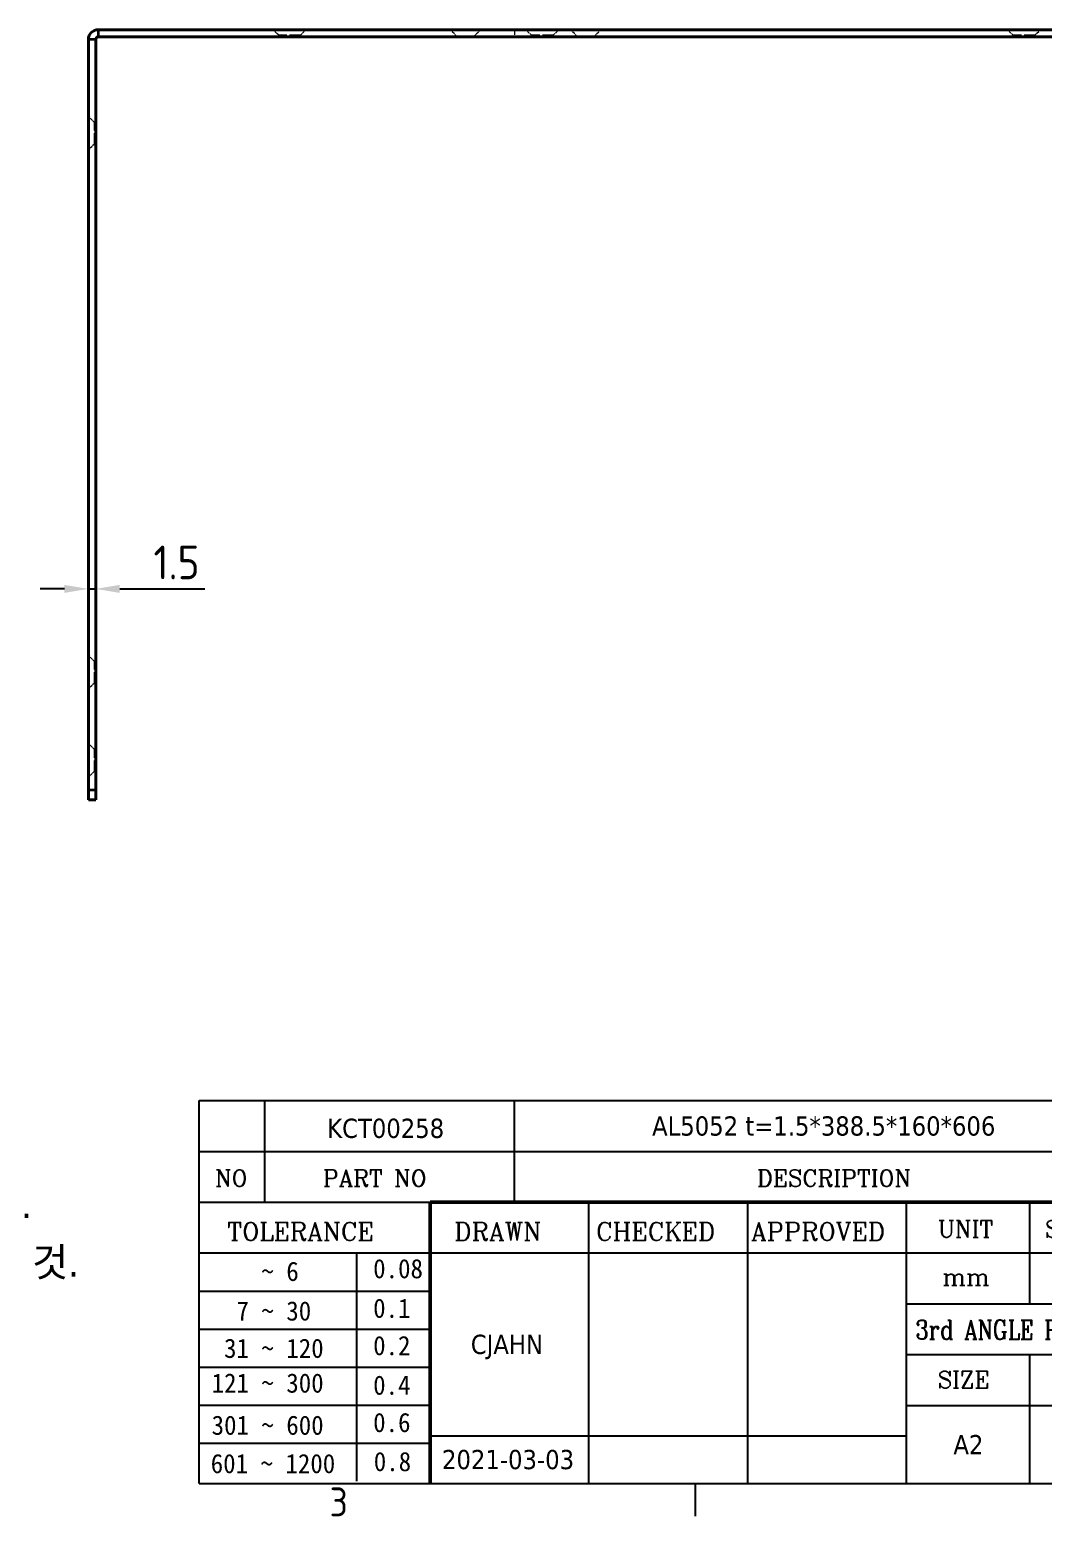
# Model space of a CAD drawing. Header units: millimetres. Extents: x 0 to 1188, y 0 to 840.
# Drawn here: x 752.8 to 963.3, y 13.2 to 322 of the extents above; entities that cross this region are included whole.
import ezdxf
from ezdxf.enums import TextEntityAlignment as Align

# ---------------------------------------------------------------- set-up
doc = ezdxf.new("R2010")
doc.units = ezdxf.units.MM
doc.header["$LTSCALE"] = 2
doc.linetypes.add('DASHED', pattern=[0.2067, 0.1654, -0.0413])
doc.layers.get('0').update_dxf_attribs({"color": 3, "lineweight": 25})
for name, color, linetype, lineweight in [('가려진 것(ISO)', 2, 'DASHED', 18), ('가시적인 것(ISO)', 3, 'Continuous', 40), ('가시적인 좁은 것(ISO)', 3, 'Continuous', 35), ('경계(ISO)', 7, 'Continuous', 25), ('기호(ISO)', 5, 'Continuous', 25), ('제목(ISO)', 5, 'Continuous', 50), ('치수(ISO)', 2, 'Continuous', 25), ('해치(ISO)', 7, 'Continuous', 18)]:
    doc.layers.add(name, color=color, linetype=linetype, lineweight=lineweight)
doc.styles.add('HAN_291', font='')
doc.styles.add('HAN_370', font='', dxfattribs={"width": 2})
doc.styles.add('ISO Proportional', font='arial.ttf')
doc.styles.add('RC_284', font='ROMANC.shx')
doc.styles.add('RC_287', font='ROMANC.shx')
doc.styles.add('RC_292', font='ROMANC.shx')
doc.styles.add('ROMANT_294', font='romant.shx')
doc.styles.add('문자 텍스트_PSTEK_POSCO', font='isocp.shx')
doc.styles.add('치수 텍스트_PSTEK_POSCO', font='isocp.shx')
doc.styles.add('텍스트 스타일198', font='tahoma.ttf')
doc.styles.add('텍스트 스타일333', font='ROMANC.shx', dxfattribs={"width": 0.800000011920929})
doc.styles.get('HAN_291').set_extended_font_data('GulimChe')
doc.styles.get('HAN_370').set_extended_font_data('GulimChe')
doc.dimstyles.new('치수_PSTEK_POSCO', dxfattribs={"dimscale": 2, "dimtxt": 3.5, "dimasz": 2.5, "dimexe": 2, "dimexo": 2.5, "dimgap": 1, "dimtad": 1, "dimrnd": 1e-08, "dimdsep": 46, "dimtxsty": '치수 텍스트_PSTEK_POSCO', "dimcen": 0.09, "dimdle": 10, "dimclrd": 7, "dimclre": 7, "dimclrt": 2, "dimadec": 1, "dimazin": 2, "dimtfac": 1, "dimtmove": 0, "dimatfit": 3, "dimfxl": 0, "dimtolj": 1, "dimlwd": -1, "dimlwe": -1, "dimarcsym": 0})

# ---------------------------------------------------------------- blocks, each defined once
blk = doc.blocks.new('경계 Default Border')
at = {"layer": '경계(ISO)'}
blk.add_line((445.4999923706055, 10), (445.4999923706055, 6.599999666213989), dxfattribs=at)
at = {"layer": '경계(ISO)', "color": 2, "insert": (407.5435395229536, 6.57139439638704), "char_height": 3.00000011920929, "attachment_point": 7, "style": '문자 텍스트_PSTEK_POSCO'}
blk.add_mtext('3', dxfattribs=at)
blk = doc.blocks.new('제목 블록 PSTEK')
for color, points in [(252, [(317.2195697678507, 17.0593801673321), (322.0326348870767, 21.62682475217465), (322.2781991042243, 21.94392121864296), (317.0471853425802, 16.97985676345368), (318.7512090904202, 16.1899260703855), (316.0018030350395, 12.71868385740789), (316.3356552234328, 13.00206718743325), (318.9235935156908, 16.2694494742633)]), (5, [(321.6183518841322, 17.4193704504104), (319.5281351041078, 18.24969419629727), (322.4505835294948, 22.02344462252142), (317.2195697678507, 17.0593801673321), (318.9235935156908, 16.2694494742633), (316.1741874603099, 12.79820726128571)]), (1, [(324.4839107253602, 19.60711530335299), (325.2419748254881, 19.60711530335299), (325.2419748254881, 20.25857663940324), (321.2266040451076, 20.25857663940324), (321.2266040451076, 19.60711530335299), (321.9846681452406, 19.60711530335299), (321.9846681452406, 15.3430047401139), (324.4839107253602, 15.3430047401139)]), (252, [(324.6615819988275, 19.45905590879572), (325.4196460989604, 19.45905590879572), (325.4196460989604, 20.11051724484596), (325.2419748254881, 20.11051724484596), (325.2419748254881, 19.60711530335299), (324.4839107253602, 19.60711530335299), (324.4839107253602, 15.3430047401139), (322.1623394187076, 15.3430047401139), (322.1623394187076, 15.19494534555726), (324.6615819988275, 15.19494534555726)]), (1, [(329.2277337269622, 20.25857663940324), (325.65654113025, 20.25857663940324), (325.65654113025, 15.3430047401139), (329.3580259941756, 15.3430047401139), (329.3580259941756, 15.9944660761648), (328.1137701654877, 15.9944660761648), (328.1137701654877, 17.56360607323003), (329.2277337269622, 17.56360607323003), (329.2277337269622, 18.25543873810179), (328.1137701654877, 18.25543873810179), (328.1137701654877, 19.60711530335299), (329.2277337269622, 19.60711530335299)]), (252, [(328.2914414389548, 19.45905590879572), (329.4054050004294, 19.45905590879572), (329.4054050004294, 20.11051724484596), (329.2277337269622, 20.11051724484596), (329.2277337269622, 19.60711530335299), (328.1137701654877, 19.60711530335299), (328.1137701654877, 18.25543873810179), (328.2914414389548, 18.25543873810179)]), (1, [(332.3312149849806, 20.25857663940324), (329.8592894925411, 20.25857663940324), (329.8592894925411, 15.3430047401139), (332.3312149849806, 15.3430047401139), (332.3312149849806, 17.4318630164523), (333.0701931098801, 15.3430047401139), (335.4855464857051, 15.3430047401139), (334.2514536401189, 19.30614745124769), (335.4379594596742, 20.25857663940324), (334.3071782107978, 20.25857663940324), (332.3312149849806, 18.99741471888304)]), (252, [(332.5088862584528, 20.1105172448466), (332.3312149849806, 20.1105172448466), (332.3312149849806, 18.99741471888368), (332.5088862584528, 19.11081371413894)]), (252, [(335.6156307331414, 20.11051724484596), (335.2535118015555, 20.11051724484596), (334.2514536401189, 19.30614745124769), (335.4855464857051, 15.3430047401139), (333.1954852176545, 15.3430047401139), (333.2478643833523, 15.19494534555726), (335.6632177591723, 15.19494534555726), (334.4291249135862, 19.15808805669106)]), (252, [(321.9846681452406, 19.60711530335299), (321.4042753185749, 19.60711530335299), (321.4042753185749, 19.45905590879572), (321.9846681452406, 19.45905590879572)]), (252, [(328.2914414389548, 17.41554667867274), (329.4054050004294, 17.41554667867274), (329.4054050004294, 18.10737934354514), (329.2277337269622, 18.10737934354514), (329.2277337269622, 17.56360607323003), (328.1137701654877, 17.56360607323003), (328.1137701654877, 15.9944660761648), (328.2914414389548, 15.9944660761648)]), (252, [(332.5088862584528, 16.92964231796647), (332.3312149849806, 17.43186301645164), (332.3312149849806, 15.3430047401139), (330.0369607660135, 15.3430047401139), (330.0369607660135, 15.19494534555726), (332.5088862584528, 15.19494534555726)]), (252, [(329.5356972676428, 15.8464066816075), (329.3580259941756, 15.8464066816075), (329.3580259941756, 15.3430047401139), (325.8342124037171, 15.3430047401139), (325.8342124037171, 15.19494534555726), (329.5356972676428, 15.19494534555726)])]:
    blk.add_hatch(color=color).paths.add_polyline_path(points)
h = blk.add_hatch(color=1)
edge = h.paths.add_edge_path(flags=0)
edge.add_line((314.2242174273352, 19.60711530335299), (314.2242174273352, 17.00126995915134))
edge.add_line((314.2242174273352, 17.00126995915134), (314.3485873187598, 17.00126995915134))
edge.add_arc((314.3485873187598, 17.6527312952023), 0.6514613360509371, 270, 360)
edge.add_line((315.0000486548106, 17.6527312952023), (315.0000486548106, 18.95565396730211))
edge.add_arc((314.3485873187598, 18.95565396730212), 0.6514613360508712, 0, 90)
edge.add_line((314.3485873187598, 19.60711530335299), (314.2242174273352, 19.60711530335299))
edge = h.paths.add_edge_path()
edge.add_arc((314.9847713324306, 18.28938669179658), 1.969189947606664, 269.9999999999959, 450)
edge.add_line((314.9847713324306, 20.25857663940318), (311.7664314776902, 20.25857663940324))
edge.add_line((311.7664314776902, 20.25857663940324), (311.7664314776902, 15.3430047401139))
edge.add_line((311.7664314776902, 15.3430047401139), (314.2242174273352, 15.3430047401139))
edge.add_line((314.2242174273352, 15.3430047401139), (314.2242174273352, 16.32019674418991))
edge.add_line((314.2242174273352, 16.32019674418991), (314.9847713324307, 16.32019674418991))
h = blk.add_hatch(color=252)
edge = h.paths.add_edge_path()
edge.add_arc((314.9847713324309, 18.28938669179657), 1.969189947606666, 270, 406.8278729790604)
edge.add_arc((315.1624426058984, 18.1413272972396), 1.969189947606962, -90, 53.560984836317004, ccw=False)
edge.add_line((315.1624426058984, 16.17213734963263), (314.4018887008024, 16.17213734963263))
edge.add_line((314.4018887008024, 16.17213734963263), (314.4018887008024, 15.19494534555726))
edge.add_line((314.4018887008024, 15.19494534555726), (311.9441027511573, 15.19494534555726))
edge.add_line((311.9441027511573, 15.19494534555726), (311.9441027511573, 15.3430047401139))
edge.add_line((311.9441027511573, 15.3430047401139), (314.2242174273352, 15.3430047401139))
edge.add_line((314.2242174273352, 15.3430047401139), (314.2242174273352, 16.32019674418991))
edge.add_line((314.2242174273352, 16.32019674418991), (314.9847713324309, 16.32019674418991))
h = blk.add_hatch(color=252)
edge = h.paths.add_edge_path()
edge.add_line((314.4018887008024, 19.45905590879572), (314.5262585922315, 19.45905590879572))
edge.add_arc((314.5262585922314, 18.80759457274939), 0.6514613360463194, 60.4189348879147, 90.00000000000318, ccw=False)
edge.add_arc((314.3485873187602, 18.95565396730057), 0.6514613360524251, 39.96992292766206, 90.00000000009999)
edge.add_line((314.3485873187591, 19.60711530335307), (314.2242174273352, 19.60711530335298))
edge.add_line((314.2242174273352, 19.60711530335299), (314.2242174273352, 17.00126995915134))
edge.add_line((314.2242174273352, 17.00126995915134), (314.3485873187591, 17.00126995915134))
edge.add_arc((314.3485873187568, 17.652731295233), 0.6514613360816299, 270.0000000002, 274.6930825552478)
edge.add_line((314.4018887008024, 17.0034541317032), (314.4018887008024, 19.45905590879572))
at = {"layer": '해치(ISO)'}
h = blk.add_hatch(color=140, dxfattribs=at)
edge = h.paths.add_edge_path()
edge.add_ellipse((330.3660919371412, 20.15576403068321), major_axis=(9.100907360794343, 0), ratio=0.4069904968023172, start_angle=301.3098473703837, end_angle=507.7436900681698)
edge.add_ellipse((331.5340919371412, 20.4634168429492), major_axis=(-9.82350664112931, 0), ratio=0.3942600559756514, start_angle=111.51207141178469, end_angle=334.47025347086895, ccw=False)
edge.add_line((335.1363447531188, 16.8601935978785), (335.0955236905705, 16.99119398620872))
at = {"color": 180}
for p, q in [((182.475792979055, 11.79100474011392), (182.4757929790549, 51.56524660363496)), ((182.4757929790549, 51.56524660363496), (372.4757929537551, 51.56524660363496)), ((189.2651435055721, 51.56524660363496), (189.2651435055722, 41.00524660363494)), ((215.2152739891528, 41.00524660363494), (215.2152739891528, 51.56524660363496)), ((280.8758854511282, 51.56524660363496), (280.8758854511282, 41.00524660363494)), ((310.0881549537552, 51.56524660363496), (310.0881549537553, 41.00524660363494)), ((316.9044520275131, 51.56524660363496), (316.9044520275127, 41.00524660363494)), ((338.4566026226726, 51.56524660363496), (338.4566026226727, 41.00524660363494)), ((372.4757929537551, 51.56524660363496), (372.4757929537551, 11.79100474011389)), ((182.475792979055, 46.2852466036349), (372.4757929537551, 46.28524660363492)), ((182.475792979055, 41.00524660363493), (206.451475290024, 41.00524660363493)), ((222.9401812389276, 11.79100474011392), (222.9401812389276, 41.00524660363494)), ((239.4288871878316, 11.79100474011392), (239.4288871878316, 41.00524660363494)), ((255.9175931367356, 11.79100474011392), (255.9175931367356, 41.00524660363494)), ((268.6918866058747, 41.00524660363494), (268.6918866058747, 30.44524660363498)), ((280.8758854511282, 41.00524660363494), (280.8758854511282, 25.16524660363502)), ((310.088154953755, 41.00524660363494), (310.088154953755, 11.79100474011392)), ((182.475792979055, 35.72524660363497), (206.451475290024, 35.72524660363497)), ((198.8621818849491, 12.02524660363491), (198.8621818849491, 35.72524660363497)), ((206.451475290024, 35.72524660363497), (372.4757929537551, 35.72524660363497)), ((182.475792979055, 31.77524660363492), (206.451475290024, 31.77524660363492)), ((255.917593136736, 30.44524660363498), (372.4757929537552, 30.44524660363501)), ((182.475792979055, 27.82524660363487), (206.451475290024, 27.82524660363487)), ((255.9175931367359, 25.16524660363502), (372.4757929537552, 25.165246603635)), ((268.6918866058744, 25.16524660363502), (268.6918866058744, 11.79100474011392)), ((182.475792979055, 23.87524660363505), (206.451475290024, 23.87524660363505)), ((182.475792979055, 19.92524660363478), (206.451475290024, 19.92524660363478)), ((255.9175931367359, 19.88524660363481), (310.0881549537553, 19.88524660363481)), ((182.475792979055, 15.97524660363496), (206.451475290024, 15.97524660363496)), ((206.451475290024, 16.74100474011396), (255.9175931367359, 16.74100474011396)), ((182.475792979055, 11.79100474011392), (372.4757929537551, 11.79100474011389))]:
    blk.add_line(p, q, dxfattribs=at)
at = {"color": 7, "lineweight": 50}
for p, q in [((206.4514752900237, 11.79100474011392), (206.4514752900237, 41.00524660363494)), ((206.451475290024, 41.00524660363494), (372.4757929537551, 41.00524660363496))]:
    blk.add_line(p, q, dxfattribs=at)
at = {"color": 7}
for p, q in [((322.2781991042243, 21.94392121864296), (317.0471853425802, 16.97985676345368)), ((322.4505835294948, 22.02344462252142), (317.2195697678507, 17.0593801673321)), ((317.2195697678507, 17.0593801673321), (322.0326348870767, 21.62682475217465)), ((319.5281351041078, 18.24969419629727), (322.4505835294948, 22.02344462252142)), ((322.0326348870767, 21.62682475217465), (322.2781991042243, 21.94392121864296)), ((311.7664314776902, 20.25900474011391), (311.7664314776902, 15.34300474011391)), ((314.9847713324309, 20.25857663940324), (311.7664314776902, 20.25857663940324)), ((314.9847713324309, 20.25857663940324), (311.7664314776902, 20.25857663940324)), ((311.7664314776902, 20.25857663940324), (311.7664314776902, 15.3430047401139)), ((325.2419748254881, 20.25857663940324), (321.2266040451076, 20.25857663940324)), ((321.2266040451076, 20.25857663940324), (321.2266040451076, 19.60711530335299)), ((325.2419748254881, 20.25857663940324), (321.2266040451076, 20.25857663940324)), ((321.2266040451076, 20.25857663940324), (321.2266040451076, 19.60711530335299)), ((325.2419748254881, 19.60711530335299), (325.2419748254881, 20.25857663940324)), ((325.2419748254881, 19.60711530335299), (325.2419748254881, 20.25857663940324)), ((325.4196460989604, 20.11051724484596), (325.2419748254881, 20.11051724484596)), ((325.2419748254881, 20.11051724484596), (325.2419748254881, 19.60711530335299)), ((325.4196460989604, 19.45905590879572), (325.4196460989604, 20.11051724484596)), ((329.2277337269622, 20.25857663940324), (325.65654113025, 20.25857663940324)), ((325.65654113025, 20.25857663940324), (325.65654113025, 15.3430047401139)), ((325.65654113025, 20.25857663940324), (325.65654113025, 15.3430047401139)), ((329.2277337269622, 20.25857663940324), (325.65654113025, 20.25857663940324)), ((329.2277337269622, 19.60711530335299), (329.2277337269622, 20.25857663940324)), ((329.2277337269622, 19.60711530335299), (329.2277337269622, 20.25857663940324)), ((329.4054050004294, 20.11051724484596), (329.2277337269622, 20.11051724484596)), ((329.2277337269622, 20.11051724484596), (329.2277337269622, 19.60711530335299)), ((329.4054050004294, 19.45905590879572), (329.4054050004294, 20.11051724484596)), ((332.3312149849806, 20.25857663940324), (329.8592894925411, 20.25857663940324)), ((329.8592894925411, 20.25857663940324), (329.8592894925411, 15.3430047401139)), ((329.8592894925411, 20.25857663940324), (329.8592894925411, 15.3430047401139)), ((332.3312149849806, 20.25857663940324), (329.8592894925411, 20.25857663940324)), ((334.3071782107978, 20.25857663940324), (332.3312149849806, 18.99741471888304)), ((332.3312149849806, 18.99741471888304), (332.3312149849806, 20.25857663940324)), ((334.3071782107978, 20.25857663940324), (332.3312149849806, 18.99741471888304)), ((332.3312149849806, 18.99741471888304), (332.3312149849806, 20.25857663940324)), ((332.5088862584528, 20.1105172448466), (332.3312149849806, 20.1105172448466)), ((332.3312149849806, 20.1105172448466), (332.3312149849806, 18.99741471888368)), ((332.5088862584528, 19.11081371413894), (332.5088862584528, 20.1105172448466)), ((334.2514536401189, 19.30614745124769), (335.4379594596742, 20.25857663940324)), ((334.2514536401189, 19.30614745124769), (335.4379594596742, 20.25857663940324)), ((335.2535118015555, 20.11051724484596), (334.2514536401189, 19.30614745124769)), ((335.4379594596742, 20.25857663940324), (334.3071782107978, 20.25857663940324)), ((335.4379594596742, 20.25857663940324), (334.3071782107978, 20.25857663940324)), ((334.4291249135862, 19.15808805669104), (335.6156307331414, 20.11051724484596)), ((335.6156307331414, 20.11051724484596), (335.2535118015555, 20.11051724484596)), ((314.2242174273352, 17.00126995915134), (314.2242174273352, 19.60711530335299)), ((314.2242174273352, 19.60711530335299), (314.3485873187591, 19.60711530335299)), ((314.3485873187591, 19.60711530335299), (314.2242174273352, 19.60711530335299)), ((314.2242174273352, 19.60711530335299), (314.2242174273352, 17.00126995915134)), ((314.2242174273352, 17.00126995915134), (314.2242174273352, 19.60711530335299)), ((314.2242174273352, 19.60711530335299), (314.3485873187591, 19.60711530335299)), ((314.4018887008024, 19.45905590879572), (314.5262585922314, 19.45905590879572)), ((314.4018887008024, 17.0034541317032), (314.4018887008024, 19.45905590879572)), ((315.0000486548106, 18.95565396730275), (315.0000486548106, 17.65273129520161)), ((315.0000486548106, 18.95565396730275), (315.0000486548106, 17.65273129520161)), ((321.2266040451076, 19.60711530335299), (321.9846681452406, 19.60711530335299)), ((321.2266040451076, 19.60711530335299), (321.9846681452406, 19.60711530335299)), ((321.4042753185749, 19.60711530335299), (321.4042753185749, 19.45905590879572)), ((321.9846681452406, 19.60711530335299), (321.4042753185749, 19.60711530335299)), ((321.4042753185749, 19.45905590879572), (321.9846681452406, 19.45905590879572)), ((321.9846681452406, 19.60711530335299), (321.9846681452406, 15.3430047401139)), ((321.9846681452406, 19.45905590879572), (321.9846681452406, 19.60711530335299)), ((321.9846681452406, 19.60711530335299), (321.9846681452406, 15.3430047401139)), ((324.4839107253602, 19.60711530335299), (325.2419748254881, 19.60711530335299)), ((324.4839107253602, 15.3430047401139), (324.4839107253602, 19.60711530335299)), ((325.2419748254881, 19.60711530335299), (324.4839107253602, 19.60711530335299)), ((324.4839107253602, 19.60711530335299), (324.4839107253602, 15.3430047401139)), ((324.4839107253602, 19.60711530335299), (325.2419748254881, 19.60711530335299)), ((324.4839107253602, 15.3430047401139), (324.4839107253602, 19.60711530335299)), ((324.6615819988275, 19.45905590879572), (325.4196460989604, 19.45905590879572)), ((324.6615819988275, 15.19494534555726), (324.6615819988275, 19.45905590879572)), ((328.1137701654877, 18.25543873810179), (328.1137701654877, 19.60711530335299)), ((328.1137701654877, 19.60711530335299), (329.2277337269622, 19.60711530335299)), ((329.2277337269622, 19.60711530335299), (328.1137701654877, 19.60711530335299)), ((328.1137701654877, 19.60711530335299), (328.1137701654877, 18.25543873810179)), ((328.1137701654877, 18.25543873810179), (328.1137701654877, 19.60711530335299)), ((328.1137701654877, 19.60711530335299), (329.2277337269622, 19.60711530335299)), ((328.2914414389548, 18.25543873810179), (328.2914414389548, 19.45905590879572)), ((328.2914414389548, 19.45905590879572), (329.4054050004294, 19.45905590879572)), ((332.3312149849806, 18.99741471888368), (332.5088862584528, 19.11081371413894)), ((335.4855464857051, 15.3430047401139), (334.2514536401189, 19.30614745124769)), ((334.2514536401189, 19.30614745124769), (335.4855464857051, 15.3430047401139)), ((335.4855464857051, 15.3430047401139), (334.2514536401189, 19.30614745124769)), ((335.6632177591723, 15.19494534555726), (334.4291249135862, 19.15808805669104)), ((314.3485873187591, 17.00126995915134), (314.2242174273352, 17.00126995915134)), ((314.2242174273352, 17.00126995915134), (314.3485873187591, 17.00126995915134)), ((314.3485873187591, 17.00126995915134), (314.2242174273352, 17.00126995915134)), ((316.1741874603099, 12.79820726128571), (321.6183518841322, 17.4193704504104)), ((318.9235935156908, 16.2694494742633), (317.2195697678507, 17.0593801673321)), ((317.2195697678507, 17.0593801673321), (318.9235935156908, 16.2694494742633)), ((321.6183518841322, 17.4193704504104), (319.5281351041078, 18.24969419629727)), ((329.2277337269622, 18.25543873810179), (328.1137701654877, 18.25543873810179)), ((328.1137701654877, 18.25543873810179), (328.2914414389548, 18.25543873810179)), ((329.2277337269622, 18.25543873810179), (328.1137701654877, 18.25543873810179)), ((328.1137701654877, 17.56360607323003), (329.2277337269622, 17.56360607323003)), ((328.1137701654877, 15.9944660761648), (328.1137701654877, 17.56360607323003)), ((329.2277337269622, 17.56360607323003), (328.1137701654877, 17.56360607323003)), ((328.1137701654877, 17.56360607323003), (328.1137701654877, 15.9944660761648)), ((328.1137701654877, 17.56360607323003), (329.2277337269622, 17.56360607323003)), ((328.1137701654877, 15.9944660761648), (328.1137701654877, 17.56360607323003)), ((328.2914414389548, 15.9944660761648), (328.2914414389548, 17.41554667867274)), ((328.2914414389548, 17.41554667867274), (329.4054050004294, 17.41554667867274)), ((329.2277337269622, 17.56360607323003), (329.2277337269622, 18.25543873810179)), ((329.2277337269622, 17.56360607323003), (329.2277337269622, 18.25543873810179)), ((329.4054050004294, 18.10737934354514), (329.2277337269622, 18.10737934354514)), ((329.2277337269622, 18.10737934354514), (329.2277337269622, 17.56360607323003)), ((329.4054050004294, 17.41554667867274), (329.4054050004294, 18.10737934354514)), ((332.3312149849806, 17.4318630164523), (333.0701931098801, 15.3430047401139)), ((332.3312149849806, 15.3430047401139), (332.3312149849806, 17.4318630164523)), ((332.5088862584528, 16.92964231796647), (332.3312149849806, 17.43186301645164)), ((332.3312149849806, 17.43186301645164), (332.3312149849806, 15.3430047401139)), ((332.3312149849806, 17.4318630164523), (333.0701931098801, 15.3430047401139)), ((332.3312149849806, 15.3430047401139), (332.3312149849806, 17.4318630164523)), ((345.0447381189468, 17.50375595811051), (344.9867755289346, 17.689895936919)), ((314.2242174273352, 16.32019674418991), (314.9847713324309, 16.32019674418991)), ((314.2242174273352, 15.3430047401139), (314.2242174273352, 16.32019674418991)), ((314.9847713324309, 16.32019674418991), (314.2242174273352, 16.32019674418991)), ((314.2242174273352, 16.32019674418991), (314.2242174273352, 15.3430047401139)), ((314.2242174273352, 16.32019674418991), (314.9847713324309, 16.32019674418991)), ((314.2242174273352, 15.3430047401139), (314.2242174273352, 16.32019674418991)), ((314.4018887008024, 16.17213734963263), (315.162442605898, 16.17213734963263)), ((314.4018887008024, 15.19494534555726), (314.4018887008024, 16.17213734963263)), ((318.7512090904202, 16.1899260703855), (316.0018030350395, 12.71868385740789)), ((318.9235935156908, 16.2694494742633), (316.1741874603099, 12.79820726128571)), ((316.3356552234328, 13.00206718743325), (318.9235935156908, 16.2694494742633)), ((317.0471853425802, 16.97985676345368), (318.7512090904202, 16.1899260703855)), ((329.3580259941756, 15.9944660761648), (328.1137701654877, 15.9944660761648)), ((328.1137701654877, 15.9944660761648), (328.2914414389548, 15.9944660761648)), ((329.3580259941756, 15.9944660761648), (328.1137701654877, 15.9944660761648)), ((329.3580259941756, 15.3430047401139), (329.3580259941756, 15.9944660761648)), ((329.3580259941756, 15.3430047401139), (329.3580259941756, 15.9944660761648)), ((329.5356972676428, 15.8464066816075), (329.3580259941756, 15.8464066816075)), ((329.3580259941756, 15.8464066816075), (329.3580259941756, 15.3430047401139)), ((329.5356972676428, 15.19494534555726), (329.5356972676428, 15.8464066816075)), ((332.5088862584528, 15.19494534555726), (332.5088862584528, 16.92964231796647)), ((311.7664314776902, 15.3430047401139), (314.2242174273352, 15.3430047401139)), ((311.7664314776902, 15.3430047401139), (314.2242174273352, 15.3430047401139)), ((314.2242174273352, 15.3430047401139), (311.9441027511573, 15.3430047401139)), ((311.9441027511573, 15.3430047401139), (311.9441027511573, 15.19494534555726)), ((311.9441027511573, 15.19494534555726), (314.4018887008024, 15.19494534555726)), ((321.9846681452406, 15.3430047401139), (324.4839107253602, 15.3430047401139)), ((321.9846681452406, 15.3430047401139), (324.4839107253602, 15.3430047401139)), ((324.4839107253602, 15.3430047401139), (322.1623394187076, 15.3430047401139)), ((322.1623394187076, 15.3430047401139), (322.1623394187076, 15.19494534555726)), ((322.1623394187076, 15.19494534555726), (324.6615819988275, 15.19494534555726)), ((325.65654113025, 15.3430047401139), (329.3580259941756, 15.3430047401139)), ((325.65654113025, 15.3430047401139), (329.3580259941756, 15.3430047401139)), ((329.3580259941756, 15.3430047401139), (325.8342124037171, 15.3430047401139)), ((325.8342124037171, 15.3430047401139), (325.8342124037171, 15.19494534555726)), ((325.8342124037171, 15.19494534555726), (329.5356972676428, 15.19494534555726)), ((329.8592894925411, 15.3430047401139), (332.3312149849806, 15.3430047401139)), ((329.8592894925411, 15.3430047401139), (332.3312149849806, 15.3430047401139)), ((332.3312149849806, 15.3430047401139), (330.0369607660135, 15.3430047401139)), ((330.0369607660135, 15.3430047401139), (330.0369607660135, 15.19494534555726)), ((330.0369607660135, 15.19494534555726), (332.5088862584528, 15.19494534555726)), ((333.0701931098801, 15.3430047401139), (335.4855464857051, 15.3430047401139)), ((333.0701931098801, 15.3430047401139), (335.4855464857051, 15.3430047401139)), ((335.4855464857051, 15.3430047401139), (333.1954852176545, 15.3430047401139)), ((333.1954852176545, 15.3430047401139), (333.2478643833523, 15.19494534555726)), ((333.2478643833523, 15.19494534555726), (335.6632177591723, 15.19494534555726)), ((316.0018030350395, 12.71868385740789), (316.3356552234328, 13.00206718743325))]:
    blk.add_line(p, q, dxfattribs=at)
at = {"color": 5}
for p, q in [((322.4505835294948, 22.02344462252142), (317.2195697678507, 17.0593801673321)), ((319.5281351041078, 18.24969419629727), (322.4505835294948, 22.02344462252142)), ((316.1741874603099, 12.79820726128571), (321.6183518841322, 17.4193704504104)), ((317.2195697678507, 17.0593801673321), (318.9235935156908, 16.2694494742633)), ((321.6183518841322, 17.4193704504104), (319.5281351041078, 18.24969419629727)), ((318.9235935156908, 16.2694494742633), (316.1741874603099, 12.79820726128571))]:
    blk.add_line(p, q, dxfattribs=at)
at = {"color": 1}
for p, q in [((314.9847713324309, 20.25857663940324), (311.7664314776902, 20.25857663940324)), ((311.7664314776902, 20.25857663940324), (311.7664314776902, 15.3430047401139)), ((325.2419748254881, 20.25857663940324), (321.2266040451076, 20.25857663940324)), ((321.2266040451076, 20.25857663940324), (321.2266040451076, 19.60711530335299)), ((325.2419748254881, 19.60711530335299), (325.2419748254881, 20.25857663940324)), ((329.2277337269622, 20.25857663940324), (325.65654113025, 20.25857663940324)), ((325.65654113025, 20.25857663940324), (325.65654113025, 15.3430047401139)), ((329.2277337269622, 19.60711530335299), (329.2277337269622, 20.25857663940324)), ((332.3312149849806, 20.25857663940324), (329.8592894925411, 20.25857663940324)), ((329.8592894925411, 20.25857663940324), (329.8592894925411, 15.3430047401139)), ((334.3071782107978, 20.25857663940324), (332.3312149849806, 18.99741471888304)), ((332.3312149849806, 18.99741471888304), (332.3312149849806, 20.25857663940324)), ((334.2514536401189, 19.30614745124769), (335.4379594596742, 20.25857663940324)), ((335.4379594596742, 20.25857663940324), (334.3071782107978, 20.25857663940324)), ((314.2242174273352, 17.00126995915134), (314.2242174273352, 19.60711530335299)), ((314.2242174273352, 19.60711530335299), (314.3485873187591, 19.60711530335299)), ((315.0000486548106, 18.95565396730275), (315.0000486548106, 17.65273129520161)), ((321.2266040451076, 19.60711530335299), (321.9846681452406, 19.60711530335299)), ((321.9846681452406, 19.60711530335299), (321.9846681452406, 15.3430047401139)), ((324.4839107253602, 19.60711530335299), (325.2419748254881, 19.60711530335299)), ((324.4839107253602, 15.3430047401139), (324.4839107253602, 19.60711530335299)), ((328.1137701654877, 18.25543873810179), (328.1137701654877, 19.60711530335299)), ((328.1137701654877, 19.60711530335299), (329.2277337269622, 19.60711530335299)), ((335.4855464857051, 15.3430047401139), (334.2514536401189, 19.30614745124769)), ((314.3485873187591, 17.00126995915134), (314.2242174273352, 17.00126995915134)), ((329.2277337269622, 18.25543873810179), (328.1137701654877, 18.25543873810179)), ((328.1137701654877, 17.56360607323003), (329.2277337269622, 17.56360607323003)), ((328.1137701654877, 15.9944660761648), (328.1137701654877, 17.56360607323003)), ((329.2277337269622, 17.56360607323003), (329.2277337269622, 18.25543873810179)), ((332.3312149849806, 17.4318630164523), (333.0701931098801, 15.3430047401139)), ((332.3312149849806, 15.3430047401139), (332.3312149849806, 17.4318630164523)), ((314.2242174273352, 16.32019674418991), (314.9847713324309, 16.32019674418991)), ((314.2242174273352, 15.3430047401139), (314.2242174273352, 16.32019674418991)), ((329.3580259941756, 15.9944660761648), (328.1137701654877, 15.9944660761648)), ((329.3580259941756, 15.3430047401139), (329.3580259941756, 15.9944660761648)), ((311.7664314776902, 15.3430047401139), (314.2242174273352, 15.3430047401139)), ((321.9846681452406, 15.3430047401139), (324.4839107253602, 15.3430047401139)), ((325.65654113025, 15.3430047401139), (329.3580259941756, 15.3430047401139)), ((329.8592894925411, 15.3430047401139), (332.3312149849806, 15.3430047401139)), ((333.0701931098801, 15.3430047401139), (335.4855464857051, 15.3430047401139))]:
    blk.add_line(p, q, dxfattribs=at)
at = {"color": 7}
for centre, radius, start, end in [((314.9847713324309, 18.28938669179658), 1.969189947606665, 270, 90), ((314.9847713324309, 18.28938669179658), 1.969189947606665, 270, 90), ((314.3485873187598, 18.95565396730211), 0.6514613360508712, 0, 90), ((314.3485873187602, 18.95565396730057), 0.6514613360524251, 39.96992292766117, 90), ((314.3485873187598, 18.95565396730212), 0.6514613360508712, 0, 90), ((314.5262585922314, 18.80759457274939), 0.6514613360463193, 60.41893488791137, 90), ((314.9847713324307, 18.2893866917965), 1.969189947606594, 270, 46.82787297909833), ((315.1624426058984, 18.1413272972396), 1.969189947606961, 270, 53.56098483636067), ((314.3485873187597, 17.65273129520228), 0.6514613360509381, 270, 0), ((314.3485873187598, 17.6527312952023), 0.6514613360509381, 270, 0), ((314.3485873187568, 17.652731295233), 0.6514613360816299, 270, 274.6930825552478)]:
    blk.add_arc(centre, radius, start, end, dxfattribs=at)
at = {"color": 1}
for centre, radius, start, end in [((314.9847713324309, 18.28938669179657), 1.969189947606665, 270, 90), ((314.3485873187598, 18.95565396730211), 0.6514613360508712, 0, 90), ((314.3485873187598, 17.6527312952023), 0.6514613360509381, 270, 0)]:
    blk.add_arc(centre, radius, start, end, dxfattribs=at)
at = {"layer": '제목(ISO)', "lineweight": 18}
blk.add_line((182.475792979055, 35.72500474011393), (182.475792979055, 11.79100474011392), dxfattribs=at)
at = {"layer": '제목(ISO)'}
for p, q in [((322.2781991042243, 21.94392121864296), (317.0471853425802, 16.97985676345368)), ((322.4505835294948, 22.02344462252142), (317.2195697678507, 17.0593801673321)), ((317.2195697678507, 17.0593801673321), (322.0326348870767, 21.62682475217465)), ((319.5281351041078, 18.24969419629727), (322.4505835294948, 22.02344462252142)), ((322.0326348870767, 21.62682475217465), (322.2781991042243, 21.94392121864296)), ((314.9847713324306, 20.25857663940324), (311.7664314776902, 20.25857663940324)), ((311.7664314776902, 20.25857663940324), (311.7664314776902, 15.3430047401139)), ((325.2419748254881, 20.25857663940324), (321.2266040451076, 20.25857663940324)), ((321.2266040451076, 20.25857663940324), (321.2266040451076, 19.60711530335299)), ((325.2419748254881, 19.60711530335299), (325.2419748254881, 20.25857663940324)), ((325.4196460989604, 20.11051724484596), (325.2419748254881, 20.11051724484596)), ((325.2419748254881, 20.11051724484596), (325.2419748254881, 19.60711530335299)), ((325.4196460989604, 19.45905590879572), (325.4196460989604, 20.11051724484596)), ((329.2277337269622, 20.25857663940324), (325.65654113025, 20.25857663940324)), ((325.65654113025, 20.25857663940324), (325.65654113025, 15.3430047401139)), ((329.2277337269622, 19.60711530335299), (329.2277337269622, 20.25857663940324)), ((329.4054050004294, 20.11051724484596), (329.2277337269622, 20.11051724484596)), ((329.2277337269622, 20.11051724484596), (329.2277337269622, 19.60711530335299)), ((329.4054050004294, 19.45905590879572), (329.4054050004294, 20.11051724484596)), ((332.3312149849806, 20.25857663940324), (329.8592894925411, 20.25857663940324)), ((329.8592894925411, 20.25857663940324), (329.8592894925411, 15.3430047401139)), ((334.3071782107978, 20.25857663940324), (332.3312149849806, 18.99741471888304)), ((332.3312149849806, 18.99741471888304), (332.3312149849806, 20.25857663940324)), ((332.5088862584528, 20.1105172448466), (332.3312149849806, 20.1105172448466)), ((332.3312149849806, 20.1105172448466), (332.3312149849806, 18.99741471888368)), ((332.5088862584528, 19.11081371413894), (332.5088862584528, 20.1105172448466)), ((334.2514536401189, 19.30614745124769), (335.4379594596742, 20.25857663940324)), ((335.2535118015555, 20.11051724484596), (334.2514536401189, 19.30614745124769)), ((335.4379594596742, 20.25857663940324), (334.3071782107978, 20.25857663940324)), ((334.4291249135862, 19.15808805669106), (335.6156307331414, 20.11051724484596)), ((335.6156307331414, 20.11051724484596), (335.2535118015555, 20.11051724484596)), ((314.2242174273352, 17.00126995915134), (314.2242174273352, 19.60711530335299)), ((314.2242174273352, 19.60711530335299), (314.3485873187598, 19.60711530335299)), ((314.3485873187591, 19.60711530335299), (314.2242174273352, 19.60711530335299)), ((314.2242174273352, 19.60711530335299), (314.2242174273352, 17.00126995915134)), ((314.4018887008024, 19.45905590879572), (314.5262585922314, 19.45905590879572)), ((314.4018887008024, 17.0034541317032), (314.4018887008024, 19.45905590879572)), ((315.0000486548106, 18.95565396730211), (315.0000486548106, 17.6527312952023)), ((321.2266040451076, 19.60711530335299), (321.9846681452406, 19.60711530335299)), ((321.9846681452406, 19.60711530335299), (321.4042753185749, 19.60711530335299)), ((321.4042753185749, 19.60711530335299), (321.4042753185749, 19.45905590879572)), ((321.4042753185749, 19.45905590879572), (321.9846681452406, 19.45905590879572)), ((321.9846681452406, 19.60711530335299), (321.9846681452406, 15.3430047401139)), ((321.9846681452406, 19.45905590879572), (321.9846681452406, 19.60711530335299)), ((324.4839107253602, 19.60711530335299), (325.2419748254881, 19.60711530335299)), ((324.4839107253602, 15.3430047401139), (324.4839107253602, 19.60711530335299)), ((325.2419748254881, 19.60711530335299), (324.4839107253602, 19.60711530335299)), ((324.4839107253602, 19.60711530335299), (324.4839107253602, 15.3430047401139)), ((324.6615819988275, 19.45905590879572), (325.4196460989604, 19.45905590879572)), ((324.6615819988275, 15.19494534555726), (324.6615819988275, 19.45905590879572)), ((328.1137701654877, 18.25543873810179), (328.1137701654877, 19.60711530335299)), ((328.1137701654877, 19.60711530335299), (329.2277337269622, 19.60711530335299)), ((329.2277337269622, 19.60711530335299), (328.1137701654877, 19.60711530335299)), ((328.1137701654877, 19.60711530335299), (328.1137701654877, 18.25543873810179)), ((328.2914414389548, 19.45905590879572), (329.4054050004294, 19.45905590879572)), ((328.2914414389548, 18.25543873810179), (328.2914414389548, 19.45905590879572)), ((332.3312149849806, 18.99741471888368), (332.5088862584528, 19.11081371413894)), ((335.4855464857051, 15.3430047401139), (334.2514536401189, 19.30614745124769)), ((334.2514536401189, 19.30614745124769), (335.4855464857051, 15.3430047401139)), ((335.6632177591723, 15.19494534555726), (334.4291249135862, 19.15808805669106)), ((314.3485873187598, 17.00126995915134), (314.2242174273352, 17.00126995915134)), ((314.2242174273352, 17.00126995915134), (314.3485873187591, 17.00126995915134)), ((316.1741874603099, 12.79820726128571), (321.6183518841322, 17.4193704504104)), ((317.2195697678507, 17.0593801673321), (318.9235935156908, 16.2694494742633)), ((318.9235935156908, 16.2694494742633), (317.2195697678507, 17.0593801673321)), ((321.6183518841322, 17.4193704504104), (319.5281351041078, 18.24969419629727)), ((329.2277337269622, 18.25543873810179), (328.1137701654877, 18.25543873810179)), ((328.1137701654877, 18.25543873810179), (328.2914414389548, 18.25543873810179)), ((328.1137701654877, 15.9944660761648), (328.1137701654877, 17.56360607323003)), ((328.1137701654877, 17.56360607323003), (329.2277337269622, 17.56360607323003)), ((329.2277337269622, 17.56360607323003), (328.1137701654877, 17.56360607323003)), ((328.1137701654877, 17.56360607323003), (328.1137701654877, 15.9944660761648)), ((328.2914414389548, 17.41554667867274), (329.4054050004294, 17.41554667867274)), ((328.2914414389548, 15.9944660761648), (328.2914414389548, 17.41554667867274)), ((329.2277337269622, 17.56360607323003), (329.2277337269622, 18.25543873810179)), ((329.4054050004294, 18.10737934354514), (329.2277337269622, 18.10737934354514)), ((329.2277337269622, 18.10737934354514), (329.2277337269622, 17.56360607323003)), ((329.4054050004294, 17.41554667867274), (329.4054050004294, 18.10737934354514)), ((332.3312149849806, 15.3430047401139), (332.3312149849806, 17.4318630164523)), ((332.3312149849806, 17.4318630164523), (333.0701931098801, 15.3430047401139)), ((332.5088862584528, 16.92964231796647), (332.3312149849806, 17.43186301645164)), ((332.3312149849806, 17.43186301645164), (332.3312149849806, 15.3430047401139)), ((314.2242174273352, 15.3430047401139), (314.2242174273352, 16.32019674418991)), ((314.2242174273352, 16.32019674418991), (314.9847713324307, 16.32019674418991)), ((314.9847713324309, 16.32019674418991), (314.2242174273352, 16.32019674418991)), ((314.2242174273352, 16.32019674418991), (314.2242174273352, 15.3430047401139)), ((314.4018887008024, 15.19494534555726), (314.4018887008024, 16.17213734963263)), ((314.4018887008024, 16.17213734963263), (315.1624426058984, 16.17213734963263)), ((318.7512090904202, 16.1899260703855), (316.0018030350395, 12.71868385740789)), ((318.9235935156908, 16.2694494742633), (316.1741874603099, 12.79820726128571)), ((316.3356552234328, 13.00206718743325), (318.9235935156908, 16.2694494742633)), ((317.0471853425802, 16.97985676345368), (318.7512090904202, 16.1899260703855)), ((329.3580259941756, 15.9944660761648), (328.1137701654877, 15.9944660761648)), ((328.1137701654877, 15.9944660761648), (328.2914414389548, 15.9944660761648)), ((329.3580259941756, 15.3430047401139), (329.3580259941756, 15.9944660761648)), ((329.5356972676428, 15.8464066816075), (329.3580259941756, 15.8464066816075)), ((329.3580259941756, 15.8464066816075), (329.3580259941756, 15.3430047401139)), ((329.5356972676428, 15.19494534555726), (329.5356972676428, 15.8464066816075)), ((332.5088862584528, 15.19494534555726), (332.5088862584528, 16.92964231796647)), ((311.7664314776902, 15.3430047401139), (314.2242174273352, 15.3430047401139)), ((314.2242174273352, 15.3430047401139), (311.9441027511573, 15.3430047401139)), ((311.9441027511573, 15.3430047401139), (311.9441027511573, 15.19494534555726)), ((311.9441027511573, 15.19494534555726), (314.4018887008024, 15.19494534555726)), ((321.9846681452406, 15.3430047401139), (324.4839107253602, 15.3430047401139)), ((324.4839107253602, 15.3430047401139), (322.1623394187076, 15.3430047401139)), ((322.1623394187076, 15.3430047401139), (322.1623394187076, 15.19494534555726)), ((322.1623394187076, 15.19494534555726), (324.6615819988275, 15.19494534555726)), ((325.65654113025, 15.3430047401139), (329.3580259941756, 15.3430047401139)), ((329.3580259941756, 15.3430047401139), (325.8342124037171, 15.3430047401139)), ((325.8342124037171, 15.3430047401139), (325.8342124037171, 15.19494534555726)), ((325.8342124037171, 15.19494534555726), (329.5356972676428, 15.19494534555726)), ((329.8592894925411, 15.3430047401139), (332.3312149849806, 15.3430047401139)), ((332.3312149849806, 15.3430047401139), (330.0369607660135, 15.3430047401139)), ((330.0369607660135, 15.3430047401139), (330.0369607660135, 15.19494534555726)), ((330.0369607660135, 15.19494534555726), (332.5088862584528, 15.19494534555726)), ((333.0701931098801, 15.3430047401139), (335.4855464857051, 15.3430047401139)), ((335.4855464857051, 15.3430047401139), (333.1954852176545, 15.3430047401139)), ((333.1954852176545, 15.3430047401139), (333.2478643833523, 15.19494534555726)), ((333.2478643833523, 15.19494534555726), (335.6632177591723, 15.19494534555726)), ((316.0018030350395, 12.71868385740789), (316.3356552234328, 13.00206718743325))]:
    blk.add_line(p, q, dxfattribs=at)
at = {"layer": '제목(ISO)', "color": 4}
blk.add_line((335.1363447531188, 16.8601935978785), (335.0955236905705, 16.99119398620872), dxfattribs=at)
at = {"layer": '제목(ISO)'}
for centre, radius, start, end in [((314.9847713324306, 18.28938669179658), 1.969189947606664, 46.82787297909431, 90), ((314.3485873187598, 18.95565396730212), 0.6514613360508712, 0, 90), ((314.3485873187602, 18.95565396730057), 0.6514613360524251, 39.96992292766117, 90), ((314.5262585922314, 18.80759457274939), 0.6514613360463193, 60.41893488791137, 90), ((314.9847713324307, 18.2893866917965), 1.969189947606594, 270, 46.82787297909833), ((314.9847713324309, 18.28938669179657), 1.969189947606666, 270, 46.8278729790603), ((315.1624426058984, 18.1413272972396), 1.969189947606962, 270, 53.56098483631701), ((314.3485873187598, 17.6527312952023), 0.6514613360509371, 270, 0), ((314.3485873187568, 17.652731295233), 0.6514613360816299, 270, 274.6930825552478)]:
    blk.add_arc(centre, radius, start, end, dxfattribs=at)
at = {"layer": '제목(ISO)', "color": 4}
for centre, major_axis, ratio, start_param, end_param in [((331.5340919371412, 20.4634168429492), (9.82350664112931, 0), 0.3942600559756514, 5.087845455444478, 8.97919982663645), ((330.3660919371412, 20.15576403068321), (9.100907360794343, 0), 0.4069904968023172, 5.258848905294775, 8.861799147915196)]:
    blk.add_ellipse(centre, major_axis=major_axis, ratio=ratio, start_param=start_param, end_param=end_param, dxfattribs=at)
at = {"color": 2}
for s, height, style, p in [('NO', 1.742399930953979, 'RC_284', (184.135398793432, 42.62317362549192)), ('PART NO', 1.742399930953979, 'RC_284', (195.3359407378685, 42.62317362549192)), ('DESCRIPTION', 1.742399930953979, 'RC_284', (240.4025565652523, 42.62317362549192)), ("Q'TY", 1.742399930953979, 'RC_284', (310.1440786515383, 42.62317362549192)), ('COLOR/FINISH', 1.742399930953979, 'RC_284', (317.7725341324144, 42.62317362549192)), ('REMARK', 1.742399930953979, 'RC_284', (348.346649953877, 42.62317362549192)), (' TOLERANCE', 1.899999976158142, 'RC_287', (184.0872874387979, 37.00893196870329)), ('DRAWN', 1.899999976158142, 'RC_287', (208.9766620976279, 37.00893196870329)), ('CHECKED', 1.899999976158142, 'RC_287', (223.6856844514997, 37.00893196870329)), ('APPROVED', 1.899999976158142, 'RC_287', (239.7795453577791, 37.00893196870329)), ('UNIT', 1.742399930953979, 'RC_284', (259.1652673287452, 37.34317362549218)), ('SCALE', 1.742399930953979, 'RC_284', (270.2934779252897, 37.34317362549218)), ('MODEL NAME', 2.178000062704086, 'RC_292', (284.096330289083, 37.25462520371384)), ('    ~ 6', 2.000000029802322, 'HAN_291', (183.7721304966814, 32.8176515608431)), ('0.08', 2.000000029802322, 'HAN_291', (200.5467345600617, 33.09873600004101)), ('PART NAME', 2.178000062704086, 'RC_292', (285.1416959765849, 32.03045329421792)), ('mm', 1.742399930953979, 'RC_284', (259.6505418159997, 32.3543089683787)), ('0.1', 2.000000029802322, 'HAN_291', (200.5467345600617, 28.98646558742206)), ('  7 ~ 30', 2.000000029802322, 'HAN_291', (183.7721304966814, 28.70538114822415)), (' DWG NO.', 2.178000062704086, 'RC_292', (284.8124284083233, 26.75045329421772)), (' 31 ~ 120', 2.000000029802322, 'HAN_291', (183.7721304966814, 24.82628181916237)), ('0.2', 2.000000029802322, 'HAN_291', (200.5467345600617, 25.10736625836028)), ('121 ~ 300', 2.000000029802322, 'HAN_291', (183.7721304966814, 21.21401206133254)), ('SIZE', 1.742399930953979, 'RC_284', (259.1652673287452, 21.69497768947366)), ('REFERENCE', 2.178000062704086, 'RC_292', (278.2741065029841, 21.43214925458022)), ('0.4', 2.000000029802322, 'HAN_291', (200.5467345600617, 20.99509650053045)), ('301 ~ 600', 2.000000029802322, 'HAN_291', (183.7721304966814, 16.83491273227077)), ('0.6', 2.000000029802322, 'HAN_291', (200.5467345600617, 17.11599717146868)), ('601 ~ 1200', 2.000000029802322, 'HAN_291', (183.6802025156883, 12.84759660881125)), ('0.8', 2.000000029802322, 'HAN_291', (200.6097246063884, 13.05732192299702))]:
    blk.add_text(s, height=height, dxfattribs=dict(at, style=style)).set_placement(p)
at = {"color": 2, "style": 'RC_284'}
blk.add_text('MATERIAL', height=1.742399930953979, dxfattribs=at).set_placement((295.4820202024417, 43.64524660363492), align=Align.MIDDLE_CENTER)
at = {"color": 7, "style": '텍스트 스타일333', "width": 0.7999999523162842}
blk.add_text('N/S', height=2.000000029802322, dxfattribs=at).set_placement((274.7838860285014, 33.08524660363496), align=Align.MIDDLE_CENTER)
at = {"color": 2, "style": '텍스트 스타일333', "width": 0.7999999523162842}
blk.add_text('3rd ANGLE PROJ.', height=2.000000029802322, dxfattribs=at).set_placement((256.8430306642954, 26.76148381654429))
at = {"color": 7, "style": 'ROMANT_294'}
for s, p in [('POWER', (342.82727231297, 20.97115304607566)), ('SYSTEM', (342.82727231297, 17.3284636719184)), ('TECHNOLOGY', (342.82727231297, 13.57194088644453))]:
    blk.add_text(s, height=2.700000107288361, dxfattribs=at).set_placement(p)
at = {"color": 7, "insert": (320.8519732224835, 14.21236326823155), "char_height": 1.400000005960464, "attachment_point": 1, "line_spacing_factor": 0.3319999873638153, "style": 'HAN_370'}
blk.add_mtext('\\fHY견고딕|b0|i0;\\H1.4000;피에스텍', dxfattribs=at)
at = {"layer": '제목(ISO)', "color": 7, "style": '텍스트 스타일198'}
for tag, p in [('4._COLOR_001', (314.3877231694799, 49.65982273256562)), ('부품_번호_001', (195.7742544434734, 47.68004260673702)), ('설명_001', (229.5057666515709, 47.92245856837096)), ('재질_001', (290.6002202955571, 47.92524659519488)), ("3._Q'TY_001", (312.7051684940307, 47.92188863680521)), ('질량\\P3;_001', (350.2085769879711, 48.1643332325385)), ('4._COLOR_002', (318.4070313024109, 46.23594349391411)), ('제목_001', (334.103798716817, 32.12134217035067)), ('부품_번호_001', (334.4334946967053, 26.8052465951949)), ('설계자_001', (210.6823963971569, 25.23312566343435)), ('프로젝트_001', (270.7869744034184, 16.70626985185461)), ('시트_크기_001', (260.7896290458918, 14.81730632141838)), ('작성_날짜_001', (207.6944850220393, 13.26600473167383)), ('프로젝트_002', (275.9720940669809, 13.2823906132031))]:
    blk.add_attdef(tag, p, '', height=2.000000029802322, dxfattribs=at)
for tag, p in [('1._MODEL_NAME', (341.233897335037, 38.36524660363497)), ('점검자', (231.1845342133799, 26.23312567187446)), ('엔지니어링_승인자', (247.673240162284, 26.23312567187446)), ('점검_날짜', (231.1845342133799, 14.26600474011394)), ('엔지니어링_승인_날짜', (247.6732401622839, 14.26600474011394))]:
    blk.add_attdef(tag, text='', height=2.000000029802322, dxfattribs=at).set_placement(p, align=Align.MIDDLE_CENTER)
blk = doc.blocks.new('*D37')
at = {"layer": 'Defpoints', "color": 0}
for p in [(766.5177177820708, 205.8609405022949), (765.0177177820707, 164.0459399169823), (766.5177177820708, 164.0459399169828)]:
    blk.add_point(p, dxfattribs=at)
at = {"layer": '치수(ISO)', "color": 7}
for p, q in [((760.0177177820707, 205.8609405022949), (755.0177177820707, 205.8609405022949)), ((765.0177177820707, 205.8609405022949), (766.5177177820708, 205.8609405022949)), ((771.5177177820708, 205.8609405022949), (789.207667275732, 205.8609405022949))]:
    blk.add_line(p, q, dxfattribs=at)
for points in [[(760.0177177820707, 206.6942738356283), (760.0177177820707, 205.0276071689616), (765.0177177820707, 205.8609405022949)], [(771.5177177820708, 206.6942738356283), (771.5177177820708, 205.0276071689616), (766.5177177820708, 205.8609405022949)]]:
    blk.add_solid(points, dxfattribs=at)
at = {"layer": '치수(ISO)', "color": 2, "insert": (778.5177177820708, 211.3609405022949), "char_height": 7, "attachment_point": 4, "style": '치수 텍스트_PSTEK_POSCO'}
blk.add_mtext('\\A1;1.5', dxfattribs=at)
blk = doc.blocks.new('주석-판금')
at = {"layer": '기호(ISO)', "color": 2, "insert": (-40.77821254730225, 16.75847050733864), "char_height": 3.00000011920929, "width": 116.6778124165837, "attachment_point": 1, "line_spacing_factor": 1.2146075963974, "style": 'ISO Proportional'}
blk.add_mtext('\\f굴림|b0|i0;\\H3.0000;1.  일반  모따기 C0.3\\P2.  가공후 CHIPING 및 BROKEN 없을 것.\\P3.  표면조도는 다듬질기호 Ra값을 준수할 것.\\P4.  CLEANING 처리후 납품 할 것.\\P5.  유해한 BURR, 모서리 제거 할 것.\\P6.  후처리:  표제란 참조 할 것.', dxfattribs=at)

msp = doc.modelspace()

# ---------------------------------------------------------------- linework, layer by layer
at = {"layer": '가려진 것(ISO)', "ltscale": 1.548747420310974}
for p, q in [((804.5177177820182, 320.8959399169941), (803.3677177820177, 322.0459399169937)), ((809.0177177820182, 320.8959399169954), (810.1677177820179, 322.0459399169958)), ((857.0177177818869, 320.8959399170097), (855.8677177818865, 322.0459399170093)), ((861.5177177818867, 320.895939917011), (862.6677177818865, 322.0459399170114)), ((957.0177177820182, 320.8959399170394), (955.8677177820177, 322.045939917039)), ((961.5177177820182, 320.8959399170407), (962.6677177820179, 322.045939917041))]:
    msp.add_line(p, q, dxfattribs=at)
at = {"layer": '가려진 것(ISO)', "ltscale": 1.952794671058655}
for p, q in [((841.5677177819925, 320.5959399170051), (840.117717781992, 322.0459399170047)), ((844.9677177819924, 320.5959399170061), (846.4177177819921, 322.0459399170065)), ((866.5677177819924, 320.5959399170126), (865.117717781992, 322.0459399170121)), ((869.9677177819924, 320.5959399170135), (871.417717781992, 322.0459399170139))]:
    msp.add_line(p, q, dxfattribs=at)
at = {"layer": '가려진 것(ISO)', "ltscale": 1.428422451019287}
msp.add_line((853.5177177818848, 322.0459399170087), (853.5177177818853, 320.5459399170086), dxfattribs=at)
at = {"layer": '가려진 것(ISO)', "ltscale": 6.731653690338135}
for p, q in [((809.0177177820182, 320.8959399169954), (804.5177177820183, 320.8959399169942)), ((861.5177177818867, 320.895939917011), (857.0177177818869, 320.8959399170097)), ((961.5177177820182, 320.8959399170407), (957.0177177820183, 320.8959399170394)), ((766.267717782025, 298.2959399169828), (766.2677177820235, 302.7959399169828)), ((766.2677177820575, 186.2959399169828), (766.267717782056, 190.7959399169828)), ((766.267717782051, 167.9959399169828), (766.2677177820495, 172.4959399169828))]:
    msp.add_line(p, q, dxfattribs=at)
at = {"layer": '가려진 것(ISO)', "ltscale": 0.3332219123840332}
for p, q in [((804.5177177820183, 320.5459399169941), (804.5177177820182, 320.8959399169941)), ((809.0177177820183, 320.5459399169955), (809.0177177820182, 320.8959399169954)), ((857.0177177818869, 320.5459399170097), (857.0177177818869, 320.8959399170097)), ((861.5177177818869, 320.545939917011), (861.5177177818867, 320.895939917011)), ((957.0177177820183, 320.5459399170394), (957.0177177820182, 320.8959399170394)), ((961.5177177820183, 320.5459399170406), (961.5177177820182, 320.8959399170407))]:
    msp.add_line(p, q, dxfattribs=at)
at = {"layer": '가려진 것(ISO)', "ltscale": 5.086113929748535}
for p, q in [((844.9677177819926, 320.5959399170061), (841.5677177819925, 320.5959399170051)), ((869.9677177819924, 320.5959399170135), (866.5677177819924, 320.5959399170126))]:
    msp.add_line(p, q, dxfattribs=at)
at = {"layer": '가려진 것(ISO)', "ltscale": 0.04751741513609886}
for p, q in [((841.5677177819925, 320.5459399170052), (841.5677177819925, 320.5959399170051)), ((844.9677177819924, 320.5459399170061), (844.9677177819924, 320.5959399170061)), ((866.5677177819924, 320.5459399170126), (866.5677177819924, 320.5959399170126)), ((869.9677177819924, 320.5459399170135), (869.9677177819924, 320.5959399170135))]:
    msp.add_line(p, q, dxfattribs=at)
at = {"layer": '가려진 것(ISO)', "ltscale": 1.683429837226868}
for p, q in [((766.2677177820235, 302.7959399169828), (765.0177177820252, 304.0459399169803)), ((766.2677177820249, 298.2959399169828), (765.0177177820274, 297.0459399169847)), ((766.267717782056, 190.7959399169828), (765.017717782058, 192.0459399169803)), ((766.2677177820575, 186.2959399169828), (765.0177177820601, 185.0459399169847)), ((766.2677177820495, 172.4959399169828), (765.0177177820514, 173.7459399169803)), ((766.267717782051, 167.9959399169828), (765.0177177820535, 166.7459399169846))]:
    msp.add_line(p, q, dxfattribs=at)
at = {"layer": '가려진 것(ISO)', "ltscale": 0.2379870712757111}
for p, q in [((766.2677177820234, 302.7959399169828), (766.5177177820256, 302.7959399169829)), ((766.2677177820249, 298.2959399169828), (766.517717782027, 298.2959399169829)), ((766.267717782056, 190.7959399169828), (766.5177177820583, 190.7959399169829)), ((766.2677177820575, 186.2959399169828), (766.5177177820597, 186.2959399169829)), ((766.2677177820495, 172.4959399169828), (766.5177177820517, 172.4959399169829)), ((766.267717782051, 167.9959399169828), (766.5177177820532, 167.9959399169829))]:
    msp.add_line(p, q, dxfattribs=at)
at = {"layer": '가시적인 것(ISO)'}
for p, q in [((767.0177177820203, 322.045939916983), (1151.51771778202, 322.0459399170971)), ((765.0177177820208, 320.0459399169824), (765.0177177820707, 164.0459399169823)), ((766.5177177820708, 164.0459399169828), (766.5177177820209, 320.0459399169828)), ((1151.517717782021, 320.5459399170971), (767.0177177820208, 320.545939916983)), ((765.0177177820708, 162.0459399169823), (765.0177177820708, 164.0459399169823)), ((766.5177177820708, 164.0459399169828), (766.5177177820708, 162.0459399169828)), ((765.0177177820708, 162.0459399169823), (766.5177177820708, 162.0459399169828))]:
    msp.add_line(p, q, dxfattribs=at)
for radius in [1.999999999999988, 0.5000000000000071]:
    msp.add_arc((767.0177177820209, 320.045939916983), radius, 90.00000000001629, 180, dxfattribs=at)
at = {"layer": '가시적인 좁은 것(ISO)'}
for p, q in [((767.0177177820203, 322.045939916983), (767.0177177820208, 320.545939916983)), ((766.5177177820209, 320.0459399169828), (765.0177177820208, 320.0459399169824)), ((766.5177177820708, 164.0459399169828), (765.0177177820707, 164.0459399169823))]:
    msp.add_line(p, q, dxfattribs=at)

# ---------------------------------------------------------------- block references
at = {"xscale": 2, "yscale": 2, "zscale": 2}
for name, p in [('경계 Default Border', (0, 0)), ('주석-판금', (692.2483410379302, 59.76322222125994))]:
    msp.add_blockref(name, p, dxfattribs=at)
ref = msp.add_blockref('제목 블록 PSTEK', (423.0484140924897, -3.58200948022779), dxfattribs=dict(xscale=2, yscale=2, zscale=2))
ref.add_attrib('설계자_001', 'CJAHN', (844.4132068868036, 46.8842418466409), dxfattribs={"layer": '제목(ISO)', "color": 7, "height": 4.000000059604645, "style": '텍스트 스타일198'})
ref.add_attrib('프로젝트_001', 'RND_컨버터_2021_DC 5kW 샘', (964.6223628993263, 29.83053022348143), dxfattribs={"layer": '제목(ISO)', "color": 7, "height": 4.000000059604645, "style": '텍스트 스타일198'})
ref.add_attrib('4._COLOR_001', 'EX8816(S)-N.8.0 반광', (1051.823860431449, 95.73763598490345), dxfattribs={"layer": '제목(ISO)', "color": 7, "height": 4.000000059604645, "style": '텍스트 스타일198'})
ref.add_attrib('시트_크기_001', 'A2', (944.6276721842731, 26.05260316260896), dxfattribs={"layer": '제목(ISO)', "color": 7, "height": 4.000000059604645, "style": '텍스트 스타일198'})
ref.add_attrib("3._Q'TY_001", '1', (1048.458751080551, 92.26176779338262), dxfattribs={"layer": '제목(ISO)', "color": 7, "height": 4.000000059604645, "style": '텍스트 스타일198'})
ref.add_attrib('작성_날짜_001', '2021-03-03', (838.4373841365684, 22.94999998311987), dxfattribs={"layer": '제목(ISO)', "color": 7, "height": 4.000000059604645, "style": '텍스트 스타일198'})
ref.add_attrib('재질_001', 'AL 5052', (1004.248854683604, 92.26848371016197), dxfattribs={"layer": '제목(ISO)', "color": 7, "height": 4.000000059604645, "style": '텍스트 스타일198'})
ref.add_attrib('부품_번호_001', 'KCT00258', (1091.9154034859, 50.02848371016201), dxfattribs={"layer": '제목(ISO)', "color": 7, "height": 4.000000059604645, "style": '텍스트 스타일198'})
ref.add_attrib('질량\\P3;_001', '1.630 kg', (1123.465568068432, 92.74665698484921), dxfattribs={"layer": '제목(ISO)', "color": 7, "height": 4.000000059604645, "style": '텍스트 스타일198'})
ref.add_attrib('설명_001', 'AL5052 t=1.5*388.5*160*606', (882.0599473956316, 92.26290765651414), dxfattribs={"layer": '제목(ISO)', "color": 7, "height": 4.000000059604645, "style": '텍스트 스타일198'})
ref.add_attrib('부품_번호_001', 'KCT00258', (814.5969229794364, 91.77807573324625), dxfattribs={"layer": '제목(ISO)', "color": 7, "height": 4.000000059604645, "style": '텍스트 스타일198'})
ref.add_attrib('제목_001', 'TOP COVER', (1091.256011526124, 60.66067486047354), dxfattribs={"layer": '제목(ISO)', "color": 7, "height": 4.000000059604645, "style": '텍스트 스타일198'})
ref.add_attrib('프로젝트_002', '플 개발_25kV_200mA', (974.9926022264514, 22.98277174617842), dxfattribs={"layer": '제목(ISO)', "color": 7, "height": 4.000000059604645, "style": '텍스트 스타일198'})
ref.add_attrib('4._COLOR_002', '*두께 50~60㎛', (1059.862476697311, 88.88987750760043), dxfattribs={"layer": '제목(ISO)', "color": 7, "height": 4.000000059604645, "style": '텍스트 스타일198'})

# ---------------------------------------------------------------- dimensions: what is measured, and where the dimension line sits
at = {"layer": '치수(ISO)', "color": 7}
dim = msp.add_linear_dim(base=(766.5177177820708, 205.8609405022949), p1=(765.0177177820707, 164.0459399169823), p2=(766.5177177820708, 164.0459399169828), angle=180, dimstyle='치수_PSTEK_POSCO', override={"dimdec": 2, "dimse1": 1, "dimse2": 1, "dimtp": 0, "dimtm": -0, "dimtdec": 2, "dimtofl": 1, "dimatfit": 1}, dxfattribs=at)
dim.commit()
dim.dimension.update_dxf_attribs({"geometry": '*D37', "text_midpoint": (782.8626925289013, 205.8609405022949), "dimtype": 160})

doc.saveas('drawing.dxf')
